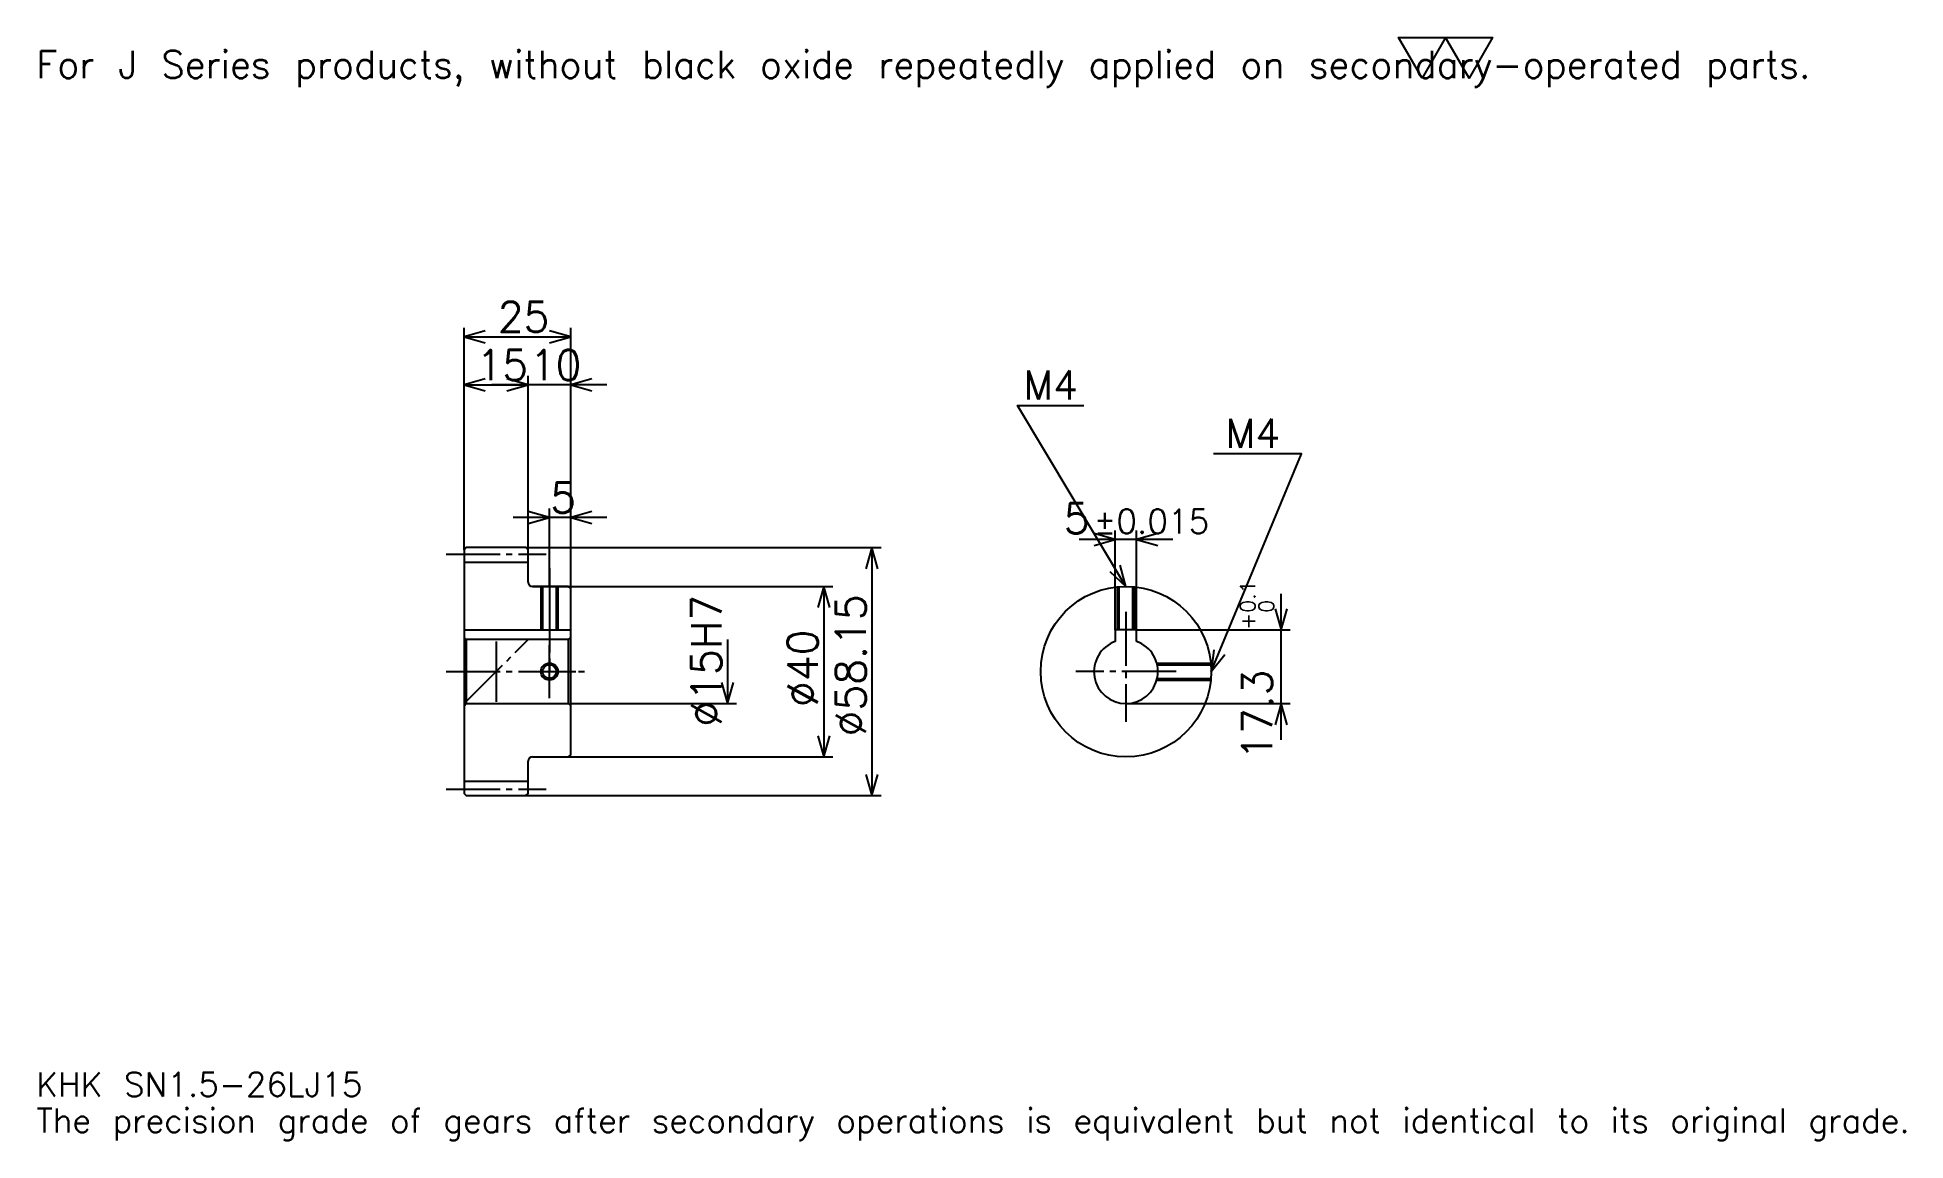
# Model space of a CAD drawing. Extents: x 14 to 453, y 5 to 264.
import ezdxf

# ---------------------------------------------------------------- set-up
doc = ezdxf.new("R2010")
doc.units = 0
doc.linetypes.add('DASHDOT', pattern=[16.95652, 12.717391, -1.413043, 1.413043, -1.413043])
doc.layers.get('0').update_dxf_attribs({"linetype": 'CONTINUOUS'})
doc.layers.add('DASHDOT', color=6, linetype='DASHDOT')
doc.styles.add('KANJI', font='TXT', dxfattribs={"bigfont": 'BIGFONT'})

msp = doc.modelspace()

# ---------------------------------------------------------------- linework, layer by layer
at = {"color": 5}
for p, q in [((114.456528, 144.240219), (114.456528, 195.816299)), ((114.456528, 193.696732), (139.456528, 193.696732)), ((139.456528, 144.240219), (139.456528, 195.816299)), ((129.456528, 144.240219), (129.456528, 184.511963)), ((114.456528, 182.392395), (129.456528, 182.392395)), ((147.934784, 182.392395), (120.978264, 182.392395)), ((134.456528, 144.240219), (134.456528, 153.424988)), ((147.934784, 151.305435), (125.978264, 151.305435)), ((280.652161, 146.158691), (258.695679, 146.158691)), ((267.17392, 124.963051), (267.17392, 148.278259)), ((272.17392, 124.963051), (272.17392, 148.278259)), ((114.456528, 143.740219), (114.456528, 144.240219)), ((128.956528, 144.240219), (139.456528, 144.240219)), ((129.456528, 143.740219), (129.456528, 144.240219)), ((134.456528, 135.163055), (134.456528, 144.240219)), ((134.456528, 135.163055), (134.456528, 144.240219)), ((139.456528, 144.240219), (212.228271, 144.240219)), ((139.456528, 134.663055), (139.456528, 144.240219)), ((210.108704, 144.240219), (210.108704, 86.085884)), ((130.456528, 135.163055), (139.456528, 135.163055)), ((139.456528, 135.163055), (200.92392, 135.163055)), ((198.804352, 135.163055), (198.804352, 95.163048)), ((306.086975, 99.184784), (306.086975, 133.441315)), ((272.17392, 124.963051), (308.206543, 124.963051)), ((176.195663, 122.663048), (176.195663, 107.663048)), ((139.456528, 107.663048), (178.315216, 107.663048)), ((269.67392, 107.663048), (308.206543, 107.663048)), ((130.456528, 95.163048), (139.456528, 95.163048)), ((139.456528, 95.163048), (200.92392, 95.163048)), ((128.956528, 86.085884), (139.456528, 86.085884)), ((139.456528, 86.085884), (212.228271, 86.085884))]:
    msp.add_line(p, q, dxfattribs=at)
at = {"color": 4}
for p, q in [((114.456528, 140.865219), (129.456528, 140.865219)), ((114.456528, 124.963051), (139.456528, 124.963051)), ((138.956528, 122.663048), (139.456528, 123.163048)), ((114.956528, 122.663048), (114.956528, 107.663048)), ((138.956528, 107.663048), (139.456528, 107.163048)), ((114.456528, 89.460884), (129.456528, 89.460884))]:
    msp.add_line(p, q, dxfattribs=at)
at = {"color": 7}
msp.add_line((121.956528, 122.228264), (121.956528, 108.097832), dxfattribs=at)
msp.add_lwpolyline([(339.130432, 254.347824), (333.619568, 263.899994), (355.663025, 263.899994), (350.152161, 254.347824), (344.641296, 263.899994), (339.130432, 254.347824)], dxfattribs=at)
at = {"color": 5}
for points in [[(119.402176, 195.109772), (114.456528, 193.696732), (119.402176, 192.283691)], [(134.51088, 192.283691), (139.456528, 193.696732), (134.51088, 195.109772)], [(119.402176, 183.80542), (114.456528, 182.392395), (119.402176, 180.97934)], [(124.51088, 180.97934), (129.456528, 182.392395), (124.51088, 183.80542)], [(124.51088, 180.97934), (129.456528, 182.392395), (124.51088, 183.80542)], [(144.402176, 183.80542), (139.456528, 182.392395), (144.402176, 180.97934)], [(269.67392, 135.163055), (244.239136, 177.554352), (259.782593, 177.554352)], [(289.67392, 115.163048), (310.869568, 166.25), (290.239136, 166.25)], [(129.51088, 149.892395), (134.456528, 151.305435), (129.51088, 152.718475)], [(144.402176, 152.718475), (139.456528, 151.305435), (144.402176, 149.892395)], [(262.228271, 144.745651), (267.17392, 146.158691), (262.228271, 147.571747)], [(277.119568, 147.571747), (272.17392, 146.158691), (277.119568, 144.745651)], [(211.521744, 139.294556), (210.108704, 144.240219), (208.695663, 139.294556)], [(265.917725, 138.67691), (269.67392, 135.163055), (268.341064, 140.13092)], [(200.217392, 130.217392), (198.804352, 135.163055), (197.391312, 130.217392)], [(304.67392, 129.908707), (306.086975, 124.963051), (307.5, 129.908707)], [(290.264038, 120.272644), (289.67392, 115.163048), (292.874359, 119.189629)], [(174.782623, 112.608704), (176.195663, 107.663048), (177.608704, 112.608704)], [(307.5, 102.7174), (306.086975, 107.663048), (304.67392, 102.7174)], [(197.391312, 100.108704), (198.804352, 95.163048), (200.217392, 100.108704)], [(208.695663, 91.031532), (210.108704, 86.085884), (211.521744, 91.031532)]]:
    msp.add_lwpolyline(points, dxfattribs=at)
at = {"color": 4}
for points in [[(129.456528, 136.163055), (129.456528, 143.740219), (128.956528, 144.240219), (114.956528, 144.240219), (114.456528, 143.740219), (114.456528, 107.163048)], [(130.456528, 95.163048), (138.956528, 95.163048), (139.456528, 95.663048), (139.456528, 134.663055), (138.956528, 135.163055), (130.456528, 135.163055)], [(132.456528, 135.163055), (132.456528, 124.963051)], [(132.836533, 135.163055), (132.836533, 124.963051)], [(136.076523, 135.163055), (136.076523, 124.963051)], [(136.456528, 135.163055), (136.456528, 124.963051)], [(267.67392, 124.963051), (267.67392, 135.06279)], [(268.053925, 124.963051), (268.053925, 135.097336)], [(271.293915, 124.963051), (271.293915, 135.097336)], [(271.67392, 124.963051), (271.67392, 135.06279)], [(114.456528, 107.163048), (114.956528, 107.663048), (138.956528, 107.663048), (138.956528, 122.663048), (114.956528, 122.663048), (114.456528, 123.163048)], [(272.17392, 122.234116), (272.17392, 124.963051), (267.17392, 124.963051), (267.17392, 122.234116)], [(276.902344, 117.163048), (289.573669, 117.163048)], [(276.996887, 116.783051), (289.608215, 116.783051)], [(276.902344, 113.163048), (289.573669, 113.163048)], [(276.996887, 113.543045), (289.608215, 113.543045)], [(114.456528, 107.163048), (114.456528, 86.585884), (114.956528, 86.085884), (128.956528, 86.085884), (129.456528, 86.585884), (129.456528, 94.163048)]]:
    msp.add_lwpolyline(points, dxfattribs=at)
for centre, radius in [((269.67392, 115.163048), 20), ((134.456528, 115.163048), 1.62)]:
    msp.add_circle(centre, radius, dxfattribs=at)
at = {"color": 7}
msp.add_circle((134.456528, 115.163048), 2, dxfattribs=at)
at = {"color": 4}
for centre, radius, start, end in [((130.456528, 136.163055), 1, 180, 270), ((269.67392, 115.163048), 7.5, 109.47122094, 70.52877906), ((130.456528, 94.163048), 1, 90, 180)]:
    msp.add_arc(centre, radius, start, end, dxfattribs=at)
at = {"layer": 'DASHDOT', "color": 7}
for p, q in [((110.2174, 142.740219), (133.695663, 142.740219)), ((134.456528, 135.163055), (134.456528, 115.163048)), ((269.67392, 129.202179), (269.67392, 103.42392)), ((114.456528, 107.663048), (129.456528, 122.663048)), ((110.2174, 115.163048), (143.695663, 115.163048)), ((281.413055, 115.163048), (257.934784, 115.163048)), ((110.2174, 87.585884), (133.695663, 87.585884))]:
    msp.add_line(p, q, dxfattribs=at)
for points in [[(134.456528, 139.402176), (134.456528, 120.723915)], [(134.456528, 108.92392), (134.456528, 121.402176)], [(128.217392, 115.163048), (140.695663, 115.163048)]]:
    msp.add_lwpolyline(points, dxfattribs=at)

# ---------------------------------------------------------------- texts
at = {"color": 7, "style": 'KANJI'}
for s, height, p in [('For J Series products, without black oxide repeatedly applied on secondary-operated parts.', 6.358696, (14.130435, 254.347824)), ('25', 7.065217, (122.364136, 194.827164)), ('15', 7.065217, (117.364136, 183.522827)), ('10', 7.065217, (129.864136, 183.522827)), ('M4', 6.782609, (245.652176, 178.967392)), ('M4', 6.782609, (293.065216, 167.663055)), ('5', 7.065217, (134.660339, 152.435867)), ('5', 7.065217, (255.08992, 147.571747)), ('%%p0.015', 5.652174, (262.083618, 147.571747)), ('KHK SN1.5-26LJ15', 5.652174, (14.130435, 15.543478)), ('The precision grade of gears after secondary operations is equivalent but not identical to its original grade.', 5.652174, (14.130435, 7.065217))]:
    msp.add_text(s, height=height, dxfattribs=at).set_placement(p)
for s, height, p in [('%%c15H7', 7.065217, (174.782623, 102.269028)), ('%%c58.15', 7.065217, (208.695663, 99.972832)), ('0.1', 3.532609, (300.010864, 128.975159)), ('0', 3.532609, (304.391296, 128.975159)), ('+', 3.532609, (300.010864, 125.018639)), ('%%c40', 7.065217, (197.391312, 106.86142)), ('17.3', 7.065217, (303.967407, 94.437584))]:
    msp.add_text(s, height=height, rotation=90, dxfattribs=at).set_placement(p)

doc.saveas('drawing.dxf')
